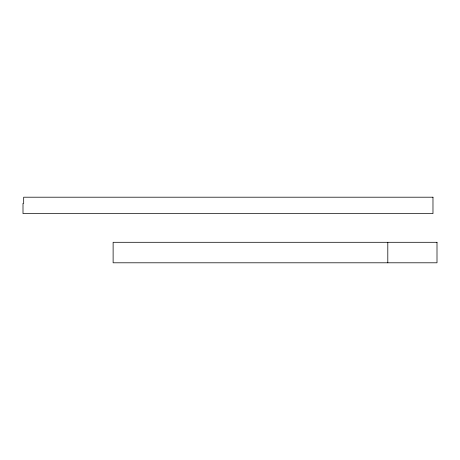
<?xml version="1.0" encoding="UTF-8"?>
<svg xmlns="http://www.w3.org/2000/svg" width="460" height="460" viewBox="0 0 460 460"><rect width="100%" height="100%" fill="white"/><g stroke="black" fill="none" stroke-linecap="round" stroke-linejoin="round"><path stroke-width="0.69" d="M387.803 242.299L387.803 262.798M432.975 197.202L23.684 197.202L23.684 203.349L23 203.349L23 213.601L432.975 213.601L432.975 197.202M437 242.299L113.12 242.299L113.12 262.798L437 262.798L437 242.299"/></g></svg>
